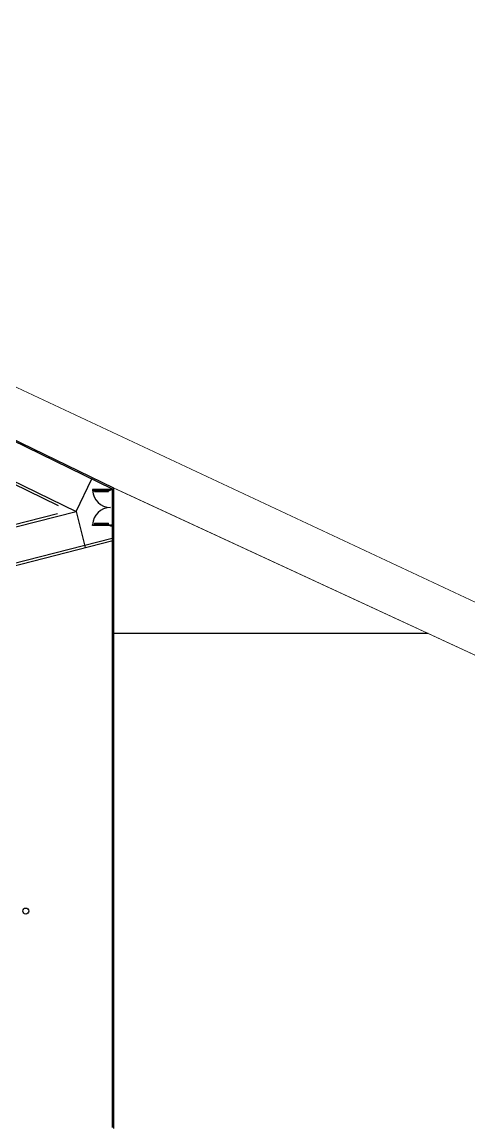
# Model space of a CAD drawing. Header units: metres. Extents: x -331 to 2982, y 362 to 2539.
# Drawn here: x 818.5 to 837.02, y 1015.1 to 1060.84 of the extents above; entities that cross this region are included whole.
import ezdxf

# ---------------------------------------------------------------- set-up
doc = ezdxf.new("R2010")
doc.units = ezdxf.units.M
doc.layers.get('0').update_dxf_attribs({"color": 251})
doc.layers.add('CX', color=251, linetype='Continuous')
doc.layers.add('Pis', color=251, linetype='Continuous')

msp = doc.modelspace()

# ---------------------------------------------------------------- linework, layer by layer
at = {"lineweight": 0}
msp.add_lwpolyline([(924.793, 803.353), (923.977, 997.797, 0.414222), (918.991, 1002.798, 0.000679), (885.373, 1002.81), (885.373, 1011.002), (885.373, 1011.602), (886.346, 1011.602, 0.742789), (887.202, 1015.306), (883.812, 1016.616), (861.104, 1023.517), (822.286, 1041.497), (810.536, 1047.218), (766.937, 1070.37), (744.433, 1083.333), (742.89, 1084.221), (740.77, 1085.453, 0.577621), (738.214, 1083.99), (738.288, 1030.283), (738.258, 981.963), (738.478, 955.361), (738.53, 946.811), (739.233, 850.325)], format="xyb", dxfattribs=at)
at = {"layer": 'CX', "color": 251, "true_color": 0x606060}
for p, q in [((821.496, 1041.344), (821.495, 1041.403)), ((821.496, 1041.344), (822.086, 1041.344)), ((821.518, 1041.344), (821.518, 1041.403)), ((821.518, 1041.366), (822.064, 1041.366)), ((822.064, 1041.403), (822.064, 1041.344)), ((822.086, 1041.403), (822.086, 1041.344)), ((821.496, 1040.03), (821.496, 1039.971)), ((821.496, 1040.03), (822.086, 1040.03)), ((821.518, 1040.03), (821.518, 1039.971)), ((821.518, 1040.008), (822.064, 1040.008)), ((822.064, 1039.971), (822.064, 1040.03)), ((822.086, 1039.971), (822.086, 1040.03))]:
    msp.add_line(p, q, dxfattribs=at)
at = {"layer": 'CX'}
for p, q in [((822.236, 1041.462), (822.162, 1041.462)), ((822.162, 1041.462), (822.162, 1041.433)), ((822.192, 1041.433), (822.162, 1041.433)), ((822.192, 1041.433), (822.192, 1041.425)), ((822.236, 1041.425), (822.192, 1041.425)), ((822.236, 1041.462), (822.236, 1041.425)), ((822.192, 1039.942), (822.162, 1039.942)), ((822.162, 1039.912), (822.162, 1039.942)), ((822.236, 1039.912), (822.162, 1039.912)), ((822.236, 1039.949), (822.192, 1039.949)), ((822.192, 1039.942), (822.192, 1039.949)), ((822.236, 1039.912), (822.236, 1039.949))]:
    msp.add_line(p, q, dxfattribs=at)
for points in [[(822.162, 1041.403), (822.162, 1041.433), (821.419, 1041.432), (821.419, 1041.403)], [(822.162, 1039.971), (822.162, 1039.942), (821.42, 1039.942), (821.42, 1039.971)]]:
    msp.add_lwpolyline(points, close=True, dxfattribs=at)
at = {"layer": 'CX', "color": 251, "true_color": 0x606060}
for centre, start, end in [((822.166, 1041.434), 182.3945, 269.745), ((822.166, 1039.94), 90.2754, 177.6259)]:
    msp.add_arc(centre, 0.747, start, end, dxfattribs=at)
at = {"layer": 'Pis'}
for p, q in [((810.514, 1047.173), (822.236, 1041.462)), ((810.536, 1047.218), (822.286, 1041.497)), ((814.383, 1043.508), (819.998, 1040.773)), ((814.536, 1043.545), (820.736, 1040.524)), ((820.736, 1040.524), (821.393, 1041.873)), ((820.736, 1040.524), (821.393, 1041.873)), ((822.286, 1041.497), (822.286, 1014.903)), ((822.236, 1041.444), (822.236, 1014.953)), ((811.849, 1038.26), (820.736, 1040.524)), ((811.922, 1038.382), (819.962, 1040.43)), ((820.736, 1040.524), (821.12, 1039.019)), ((820.736, 1040.524), (821.12, 1039.019)), ((814.176, 1037.353), (822.236, 1039.407)), ((814.201, 1037.256), (822.261, 1039.31)), ((822.236, 1039.303), (822.236, 1035.453)), ((835.333, 1035.453), (822.236, 1035.453))]:
    msp.add_line(p, q, dxfattribs=at)
at = {"layer": 'Pis', "const_width": 0.03}
msp.add_lwpolyline([(858.363, 1026.868), (807.642, 1050.655), (795.943, 1056.632), (742.892, 1087.696)], dxfattribs=at)
msp.add_lwpolyline([(924.793, 803.353), (923.977, 997.797, 0.414222), (918.991, 1002.798, 0.000679), (885.373, 1002.81), (885.373, 1011.002), (885.373, 1011.602), (886.346, 1011.602, 0.742789), (887.202, 1015.306), (883.812, 1016.616), (861.104, 1023.517), (822.286, 1041.497), (810.536, 1047.218), (766.937, 1070.37), (744.433, 1083.333), (742.89, 1084.221), (740.77, 1085.453, 0.577621), (738.214, 1083.99), (738.288, 1030.283), (738.258, 981.963), (738.478, 955.361), (738.53, 946.811), (739.233, 850.325)], format="xyb", dxfattribs=at)
at = {"layer": 'Pis'}
msp.add_circle((818.654, 1023.934), 0.125, dxfattribs=at)

doc.saveas('drawing.dxf')
